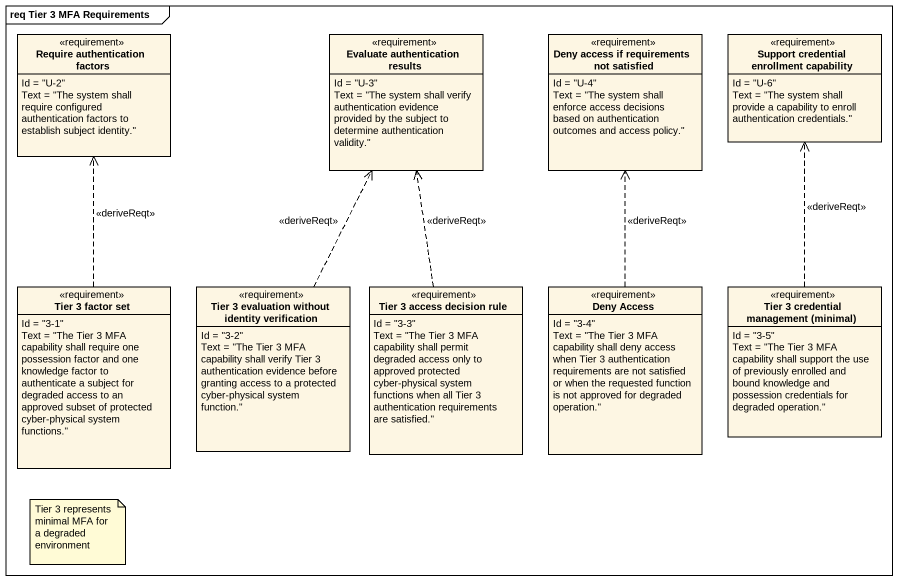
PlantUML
@startuml
mainframe req Tier 3 MFA Requirements
hide circle
hide empty members
class "Require authentication factors" as Require_authentication <<requirement>> {
  Id = "U-2"
  Text = "The system shall require configured authentication factors to establish subject identity."
}
class "Evaluate authentication results" as Evaluate_authentication <<requirement>> {
  Id = "U-3"
  Text = "The system shall verify authentication evidence provided by the subject to determine authentication validity."
}
class "Deny access if requirements not satisfied" as Deny_access_if_requirements <<requirement>> {
  Id = "U-4"
  Text = "The system shall enforce access decisions based on authentication outcomes and access policy."
}
class "Support credential enrollment capability" as Support_credential <<requirement>> {
  Id = "U-6"
  Text = "The system shall provide a capability to enroll authentication credentials."
}
class "Tier 3 factor set" as Tier_3_factor_set <<requirement>> {
  Id = "3-1"
  Text = "The Tier 3 MFA capability shall require one possession factor and one knowledge factor to authenticate a subject for degraded access to an approved subset of protected cyber-physical system functions."
}
class "Tier 3 evaluation without identity verification" as Tier_3_evaluation_without <<requirement>> {
  Id = "3-2"
  Text = "The Tier 3 MFA capability shall verify Tier 3 authentication evidence before granting access to a protected cyber-physical system function."
}
class "Tier 3 access decision rule" as Tier_3_access_decision_rule <<requirement>> {
  Id = "3-3"
  Text = "The Tier 3 MFA capability shall permit degraded access only to approved protected cyber-physical system functions when all Tier 3 authentication requirements are satisfied."
}
class "Deny Access" as Deny_Access <<requirement>> {
  Id = "3-4"
  Text = "The Tier 3 MFA capability shall deny access when Tier 3 authentication requirements are not satisfied or when the requested function is not approved for degraded operation."
}
class "Tier 3 credential management (minimal)" as Tier_3_credential <<requirement>> {
  Id = "3-5"
  Text = "The Tier 3 MFA capability shall support the use of previously enrolled and bound knowledge and possession credentials for degraded operation."
}
Tier_3_factor_set .up.> Require_authentication : <<deriveReqt>>
Tier_3_evaluation_without .up.> Evaluate_authentication : <<deriveReqt>>
Tier_3_access_decision_rule .up.> Evaluate_authentication : <<deriveReqt>>
Deny_Access .up.> Deny_access_if_requirements : <<deriveReqt>>
Tier_3_credential .up.> Support_credential : <<deriveReqt>>
note as N1
  Tier 3 represents minimal MFA for a degraded environment
end note
@enduml
